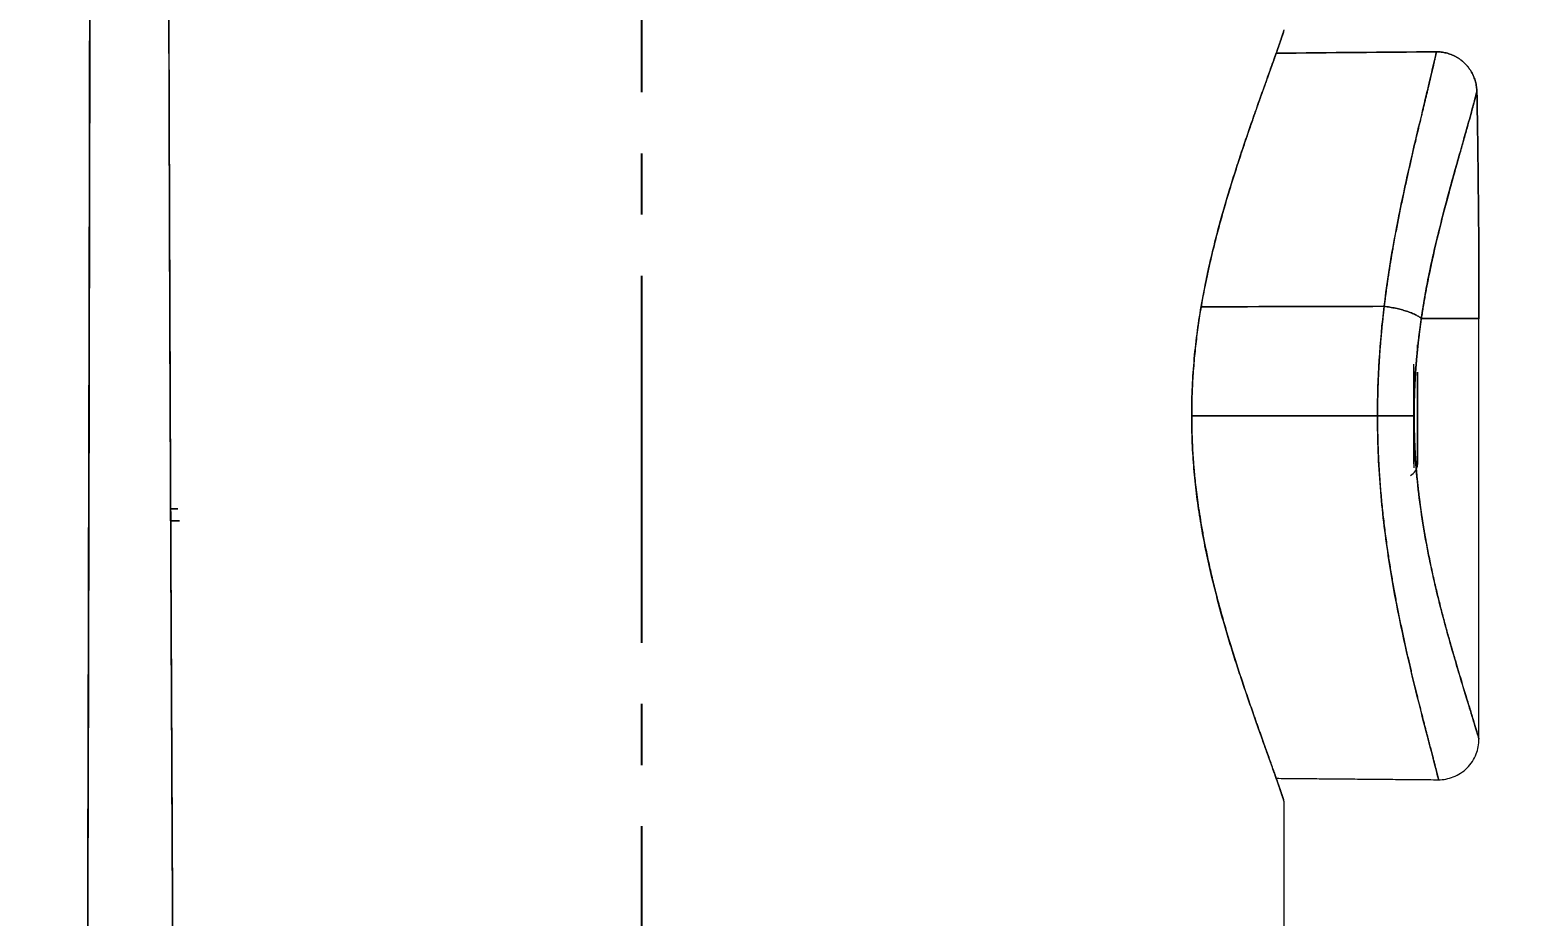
# Model space of a CAD drawing. Header units: inches. Extents: x 1105 to 1525, y -292 to 302.
# Drawn here: x 1429.94 to 1466.72, y -94.05 to -72.13 of the extents above; entities that cross this region are included whole.
import ezdxf

# ---------------------------------------------------------------- set-up
doc = ezdxf.new("R2010")
doc.units = ezdxf.units.IN
doc.header["$LTSCALE"] = 2.42
doc.header["$MEASUREMENT"] = 0
doc.header["$PDMODE"] = 3
doc.header["$PDSIZE"] = 0.3125
doc.linetypes.add('CENTER2', pattern=[1.125, 0.75, -0.125, 0.125, -0.125])
doc.layers.get('0').update_dxf_attribs({"linetype": 'CONTINUOUS'})
doc.layers.get('Defpoints').update_dxf_attribs({"linetype": 'CONTINUOUS'})
doc.layers.add('CENTER', color=1, linetype='CENTER2')
doc.layers.add('DIM', color=3, linetype='CONTINUOUS', lineweight=18)
doc.styles.get("Standard").update_dxf_attribs({"font": 'arial.ttf', "width": 0.8})
doc.dimstyles.new('ISO-25', dxfattribs={"dimtxt": 5, "dimasz": 2.5, "dimexe": 1.25, "dimexo": 0.625, "dimgap": 2, "dimtad": 1, "dimtih": 1, "dimtoh": 1, "dimdec": 1, "dimdsep": 46, "dimtxsty": 'Standard', "dimcen": 0, "dimclrd": 3, "dimclre": 3, "dimclrt": 4, "dimadec": 0, "dimazin": 0, "dimtfac": 1, "dimtdec": 1, "dimtmove": 0, "dimatfit": 3, "dimfxl": 1, "dimarcsym": 0})

# ---------------------------------------------------------------- blocks, each defined once
blk = doc.blocks.new('*D4')
at = {"layer": 'Defpoints', "color": 0, "transparency": 16777216}
for p in [(1466.72, 44.1), (1394.046, 27.986), (1372.047, -18.442), (1445.071, -26.779), (1445.071, -182.578)]:
    blk.add_point(p, dxfattribs=at)
at = {"layer": 'DIM', "color": 3, "lineweight": -2, "transparency": 16777216}
blk.add_line((1393.435, 27.851), (1352.963, 18.878), dxfattribs=at)
for start, end in [(195.57893, 227.01677), (235.77386, 266.92233)]:
    blk.add_arc((1445.071, 39.3), 93.094, start, end, dxfattribs=at)
at = {"layer": 'DIM', "color": 3, "transparency": 16777216}
for points in [[(1354.588, 14.095), (1356.205, 14.5), (1354.184, 19.148)], [(1440.095, -52.827), (1440.05, -54.493), (1445.071, -53.795)]]:
    blk.add_solid(points, dxfattribs=at)
at = {"layer": 'DIM', "color": 4, "transparency": 16777216, "insert": (1386.802, -33.304), "char_height": 5, "attachment_point": 5}
blk.add_mtext('77°', dxfattribs=at)
blk = doc.blocks.new('*D5')
at = {"layer": 'Defpoints', "color": 0, "transparency": 16777216}
for p in [(1398.948, 98.392), (1453.97, -172.568), (1384.677, -186.639)]:
    blk.add_point(p, dxfattribs=at)
at = {"layer": 'DIM', "color": 3, "lineweight": -2, "transparency": 16777216}
for p, q in [((1398.336, 98.268), (1328.43, 84.072)), ((1330.65, 79.421), (1356.242, -46.606)), ((1383.682, -181.739), (1358.091, -55.712)), ((1453.358, -172.693), (1383.452, -186.888))]:
    blk.add_line(p, q, dxfattribs=at)
at = {"layer": 'DIM', "color": 3, "transparency": 16777216}
for points in [[(1331.467, 79.587), (1329.833, 79.255), (1329.655, 84.321)], [(1384.499, -181.573), (1382.866, -181.905), (1384.677, -186.639)]]:
    blk.add_solid(points, dxfattribs=at)
at = {"layer": 'DIM', "color": 4, "transparency": 16777216, "insert": (1357.166, -51.159), "char_height": 5, "attachment_point": 5}
blk.add_mtext('276.5', dxfattribs=at)

msp = doc.modelspace()

# ---------------------------------------------------------------- linework, layer by layer
at = {"linetype": 'Continuous', "lineweight": 18, "extrusion": (0, 1, 0)}
for p, q in [((1465.774, -89.638), (1465.774, -79.278)), ((1464.253, -79.928), (1464.253, -79.928)), ((1463.774, -86.505), (1463.774, -86.503)), ((1460.957, -138.678), (1460.957, -91.223))]:
    msp.add_line(p, q, dxfattribs=at)
at = {"linetype": 'Continuous', "lineweight": 18}
msp.add_arc((1463.953, -82.881), 0.3, 294.5365, 0, dxfattribs=at)
for points, degree, knots in [([(1431.431, -51.681), (1431.441, -66.181), (1431.409, -80.68), (1431.347, -102.43), (1431.324, -109.679), (1431.293, -120.554), (1431.283, -124.179), (1431.27, -129.616), (1431.263, -132.335), (1431.258, -135.053), (1431.254, -136.866), (1431.252, -137.772), (1431.25, -138.678)], 3, [0, 0, 0, 0, 0.5, 0.5, 0.75, 0.75, 0.875, 0.875, 0.9375, 0.96875, 0.96875, 1, 1, 1, 1]), ([(1431.25, -138.678), (1431.25, -138.656), (1431.251, -138.602), (1431.251, -138.51), (1431.251, -138.393), (1431.251, -138.251), (1431.251, -138.084), (1431.251, -137.837), (1431.251, -137.514), (1431.251, -137), (1431.251, -136.352), (1431.252, -135.334), (1431.255, -134.036), (1431.258, -132.635), (1431.261, -131.265), (1431.265, -129.864), (1431.271, -128.158), (1431.276, -126.45), (1431.281, -124.827), (1431.286, -123.377), (1431.291, -121.886), (1431.295, -120.353), (1431.3, -118.779), (1431.305, -117.163), (1431.31, -115.506), (1431.315, -113.534), (1431.322, -111.065), (1431.331, -107.919), (1431.341, -104.19), (1431.353, -99.879), (1431.363, -96.014), (1431.372, -92.803), (1431.378, -90.456), (1431.384, -88.155), (1431.389, -85.9), (1431.394, -83.69), (1431.399, -81.525), (1431.404, -79.407), (1431.408, -77.333), (1431.412, -75.305), (1431.415, -73.323), (1431.419, -71.386), (1431.421, -69.495), (1431.424, -67.649), (1431.426, -65.849), (1431.428, -64.094), (1431.43, -62.385), (1431.431, -60.722), (1431.432, -59.104), (1431.433, -57.531), (1431.433, -56.004), (1431.433, -54.523), (1431.432, -53.087), (1431.432, -52.144), (1431.432, -51.681)], 3, [0, 0, 0, 0, 0.00078, 0.001843, 0.003189, 0.004819, 0.006732, 0.008929, 0.013361, 0.017857, 0.026661, 0.035715, 0.052934, 0.071429, 0.084045, 0.100155, 0.119759, 0.142857, 0.159051, 0.17572, 0.192864, 0.210484, 0.228579, 0.247149, 0.266194, 0.285714, 0.315176, 0.351336, 0.394193, 0.443748, 0.5, 0.527496, 0.554469, 0.580919, 0.606845, 0.632248, 0.657127, 0.681483, 0.705316, 0.728625, 0.751411, 0.773673, 0.795412, 0.816628, 0.837321, 0.857489, 0.877135, 0.896257, 0.914856, 0.932932, 0.950484, 0.967513, 0.984018, 1, 1, 1, 1]), ([(1433.689, -138.678), (1433.688, -138.479), (1433.687, -138.042), (1433.684, -137.332), (1433.681, -136.51), (1433.677, -135.576), (1433.673, -134.53), (1433.668, -133.373), (1433.663, -132.104), (1433.657, -130.723), (1433.65, -129.231), (1433.643, -127.627), (1433.635, -125.911), (1433.626, -124.083), (1433.617, -122.144), (1433.607, -120.093), (1433.598, -118.057), (1433.588, -116.032), (1433.577, -114.016), (1433.566, -111.88), (1433.554, -109.622), (1433.541, -107.244), (1433.527, -104.745), (1433.512, -102.126), (1433.497, -99.385), (1433.481, -96.408), (1433.463, -93.253), (1433.447, -89.981), (1433.431, -86.767), (1433.417, -83.61), (1433.404, -80.512), (1433.393, -77.471), (1433.384, -74.655), (1433.377, -72.075), (1433.371, -69.745), (1433.365, -67.511), (1433.361, -65.373), (1433.357, -63.33), (1433.354, -61.383), (1433.351, -59.532), (1433.349, -57.777), (1433.348, -56.117), (1433.346, -54.554), (1433.345, -53.086), (1433.344, -52.139), (1433.344, -51.681)], 3, [0, 0, 0, 0, 0.006881, 0.015047, 0.024497, 0.035231, 0.04725, 0.060552, 0.075139, 0.09101, 0.108165, 0.126605, 0.146328, 0.167336, 0.189628, 0.213205, 0.238066, 0.259847, 0.283018, 0.307576, 0.333524, 0.36086, 0.389584, 0.419697, 0.451199, 0.484089, 0.522367, 0.55998, 0.596928, 0.63321, 0.668828, 0.70378, 0.738067, 0.765948, 0.792729, 0.818409, 0.842988, 0.866467, 0.888845, 0.910123, 0.930299, 0.949376, 0.967351, 0.984226, 1, 1, 1, 1]), ([(1433.344, -51.681), (1433.344, -52.259), (1433.344, -53.421), (1433.345, -55.175), (1433.346, -56.948), (1433.348, -58.741), (1433.35, -60.553), (1433.353, -62.386), (1433.357, -64.238), (1433.36, -66.11), (1433.365, -68.002), (1433.37, -69.914), (1433.375, -71.846), (1433.381, -73.797), (1433.388, -75.769), (1433.395, -77.76), (1433.402, -79.77), (1433.41, -81.801), (1433.419, -83.852), (1433.428, -85.922), (1433.438, -88.012), (1433.448, -90.122), (1433.458, -92.252), (1433.47, -94.401), (1433.481, -96.491), (1433.492, -98.51), (1433.503, -100.449), (1433.513, -102.377), (1433.523, -104.295), (1433.533, -106.201), (1433.543, -108.097), (1433.553, -109.982), (1433.563, -111.856), (1433.572, -113.72), (1433.582, -115.572), (1433.591, -117.414), (1433.6, -119.245), (1433.609, -121.065), (1433.618, -122.875), (1433.626, -124.673), (1433.635, -126.461), (1433.643, -128.238), (1433.651, -130.005), (1433.659, -131.76), (1433.667, -133.505), (1433.674, -135.239), (1433.682, -136.962), (1433.687, -138.107), (1433.689, -138.678)], 3, [0, 0, 0, 0, 0.019925, 0.040078, 0.060459, 0.081068, 0.101904, 0.122968, 0.14426, 0.16578, 0.187528, 0.209503, 0.231706, 0.254137, 0.276796, 0.299682, 0.322796, 0.346138, 0.369708, 0.393506, 0.417531, 0.441785, 0.466266, 0.490975, 0.515911, 0.538323, 0.56061, 0.582773, 0.604812, 0.626728, 0.648519, 0.670186, 0.691729, 0.713149, 0.734444, 0.755615, 0.776663, 0.797586, 0.818385, 0.839061, 0.859612, 0.880039, 0.900343, 0.920522, 0.940578, 0.960509, 0.980317, 1, 1, 1, 1]), ([(1460.957, -91.223), (1460.957, -91.223), (1460.957, -91.223), (1460.957, -91.223), (1460.957, -91.222), (1460.957, -91.221), (1460.956, -91.22), (1460.956, -91.219), (1460.955, -91.217), (1460.955, -91.215), (1460.954, -91.213), (1460.953, -91.211), (1460.953, -91.208), (1460.952, -91.205), (1460.951, -91.202), (1460.95, -91.199), (1460.948, -91.195), (1460.947, -91.191), (1460.946, -91.187), (1460.944, -91.182), (1460.943, -91.178), (1460.941, -91.173), (1460.94, -91.168), (1460.938, -91.162), (1460.936, -91.157), (1460.934, -91.151), (1460.932, -91.145), (1460.93, -91.138), (1460.928, -91.132), (1460.925, -91.125), (1460.923, -91.118), (1460.92, -91.11), (1460.918, -91.103), (1460.915, -91.095), (1460.913, -91.087), (1460.91, -91.078), (1460.907, -91.07), (1460.904, -91.061), (1460.901, -91.052), (1460.898, -91.042), (1460.894, -91.033), (1460.891, -91.023), (1460.888, -91.012), (1460.884, -91.002), (1460.88, -90.991), (1460.877, -90.981), (1460.873, -90.969), (1460.869, -90.958), (1460.865, -90.946), (1460.861, -90.934), (1460.857, -90.922), (1460.853, -90.91), (1460.848, -90.897), (1460.844, -90.884), (1460.839, -90.871), (1460.835, -90.858), (1460.83, -90.844), (1460.825, -90.83), (1460.82, -90.816), (1460.795, -90.745), (1460.745, -90.603), (1460.659, -90.361), (1460.56, -90.083), (1460.448, -89.77), (1460.324, -89.421), (1460.213, -89.104), (1460.12, -88.838), (1460.05, -88.635), (1459.979, -88.428), (1459.908, -88.218), (1459.837, -88.004), (1459.765, -87.785), (1459.695, -87.563), (1459.624, -87.337), (1459.555, -87.107), (1459.486, -86.873), (1459.418, -86.636), (1459.352, -86.394), (1459.287, -86.148), (1459.224, -85.899), (1459.159, -85.631), (1459.093, -85.346), (1459.028, -85.044), (1458.968, -84.742), (1458.913, -84.438), (1458.863, -84.134), (1458.818, -83.829), (1458.779, -83.523), (1458.745, -83.217), (1458.718, -82.909), (1458.687, -82.474), (1458.666, -81.908), (1458.671, -81.212), (1458.708, -80.519), (1458.775, -79.827), (1458.873, -79.137), (1458.985, -78.519), (1459.101, -77.971), (1459.214, -77.493), (1459.335, -77.023), (1459.464, -76.561), (1459.6, -76.101), (1459.743, -75.646), (1459.888, -75.201), (1460.031, -74.775), (1460.18, -74.347), (1460.327, -73.925), (1460.47, -73.524), (1460.596, -73.171), (1460.706, -72.865), (1460.77, -72.684), (1460.803, -72.589), (1460.812, -72.563), (1460.821, -72.537), (1460.83, -72.512), (1460.838, -72.488), (1460.846, -72.465), (1460.854, -72.443), (1460.861, -72.421), (1460.869, -72.4), (1460.875, -72.38), (1460.882, -72.36), (1460.888, -72.342), (1460.894, -72.324), (1460.9, -72.307), (1460.905, -72.291), (1460.911, -72.276), (1460.915, -72.261), (1460.92, -72.247), (1460.924, -72.234), (1460.928, -72.222), (1460.932, -72.211), (1460.936, -72.2), (1460.939, -72.19), (1460.942, -72.181), (1460.945, -72.173), (1460.947, -72.165), (1460.949, -72.159), (1460.951, -72.153), (1460.953, -72.147), (1460.954, -72.143), (1460.955, -72.14), (1460.956, -72.137), (1460.957, -72.135), (1460.957, -72.134), (1460.957, -72.133), (1460.957, -72.133)], 3, [0, 0, 0, 0, 0.001593, 0.003188, 0.004785, 0.006383, 0.007982, 0.009584, 0.011186, 0.012791, 0.014396, 0.016003, 0.017612, 0.019221, 0.020832, 0.022445, 0.024058, 0.025673, 0.027288, 0.028905, 0.030523, 0.032141, 0.033761, 0.035382, 0.037003, 0.038625, 0.040249, 0.041872, 0.043497, 0.045122, 0.046747, 0.048374, 0.05, 0.051627, 0.053255, 0.054883, 0.056511, 0.058139, 0.059768, 0.061397, 0.063026, 0.064655, 0.066284, 0.067913, 0.069543, 0.071172, 0.072802, 0.074433, 0.076063, 0.077695, 0.079327, 0.080959, 0.082592, 0.084226, 0.085861, 0.087496, 0.089133, 0.09077, 0.092409, 0.094049, 0.115136, 0.135995, 0.156759, 0.177533, 0.198418, 0.219511, 0.229858, 0.240062, 0.250136, 0.260092, 0.269942, 0.279698, 0.289373, 0.298977, 0.308521, 0.318017, 0.327473, 0.336901, 0.346309, 0.355708, 0.365104, 0.376097, 0.386934, 0.397632, 0.408205, 0.418669, 0.429038, 0.439326, 0.44955, 0.459724, 0.469863, 0.492596, 0.515212, 0.537882, 0.560779, 0.584072, 0.607933, 0.625324, 0.642884, 0.660675, 0.678765, 0.697222, 0.717028, 0.736958, 0.757105, 0.777567, 0.802052, 0.826298, 0.850461, 0.874705, 0.899213, 0.902129, 0.905041, 0.90795, 0.910855, 0.913757, 0.916656, 0.919553, 0.922448, 0.925341, 0.928233, 0.931124, 0.934015, 0.936905, 0.939794, 0.942684, 0.945573, 0.948461, 0.951347, 0.954233, 0.957116, 0.959998, 0.962877, 0.965754, 0.968628, 0.971499, 0.974367, 0.977232, 0.980093, 0.98295, 0.985803, 0.988652, 0.991496, 0.994336, 0.99717, 1, 1, 1, 1]), ([(1460.942, -72.181), (1460.942, -72.181), (1460.941, -72.184), (1460.94, -72.188), (1460.938, -72.193), (1460.936, -72.199), (1460.934, -72.205), (1460.932, -72.211), (1460.93, -72.217), (1460.928, -72.224), (1460.925, -72.231), (1460.923, -72.238), (1460.921, -72.245), (1460.918, -72.253), (1460.915, -72.261), (1460.913, -72.269), (1460.91, -72.278), (1460.907, -72.286), (1460.904, -72.295), (1460.901, -72.305), (1460.897, -72.314), (1460.894, -72.324), (1460.891, -72.334), (1460.887, -72.344), (1460.884, -72.355), (1460.88, -72.366), (1460.876, -72.377), (1460.872, -72.388), (1460.868, -72.4), (1460.864, -72.412), (1460.86, -72.424), (1460.856, -72.436), (1460.852, -72.449), (1460.847, -72.462), (1460.843, -72.475), (1460.838, -72.488), (1460.833, -72.502), (1460.828, -72.516), (1460.823, -72.53), (1460.818, -72.545), (1460.813, -72.56), (1460.808, -72.575), (1460.803, -72.59), (1460.797, -72.606), (1460.792, -72.621), (1460.786, -72.638), (1460.78, -72.654), (1460.774, -72.671), (1460.768, -72.687), (1460.762, -72.705), (1460.756, -72.722), (1460.75, -72.74), (1460.744, -72.758), (1460.737, -72.776), (1460.731, -72.794), (1460.724, -72.813), (1460.717, -72.832), (1460.711, -72.851), (1460.704, -72.871), (1460.697, -72.891), (1460.689, -72.911), (1460.682, -72.931), (1460.675, -72.952), (1460.667, -72.972), (1460.66, -72.994), (1460.652, -73.015), (1460.645, -73.037), (1460.637, -73.059), (1460.629, -73.081), (1460.621, -73.103), (1460.613, -73.126), (1460.605, -73.149), (1460.596, -73.172), (1460.588, -73.196), (1460.579, -73.219), (1460.571, -73.243), (1460.562, -73.268), (1460.553, -73.292), (1460.545, -73.317), (1460.536, -73.342), (1460.527, -73.367), (1460.517, -73.393), (1460.508, -73.419), (1460.499, -73.445), (1460.49, -73.471), (1460.48, -73.497), (1460.471, -73.524), (1460.461, -73.551), (1460.451, -73.579), (1460.441, -73.606), (1460.431, -73.634), (1460.421, -73.662), (1460.411, -73.691), (1460.401, -73.719), (1460.391, -73.748), (1460.38, -73.777), (1460.37, -73.807), (1460.359, -73.836), (1460.349, -73.866), (1460.338, -73.896), (1460.327, -73.927), (1460.317, -73.957), (1460.306, -73.988), (1460.295, -74.019), (1460.284, -74.051), (1460.273, -74.082), (1460.261, -74.114), (1460.25, -74.146), (1460.239, -74.178), (1460.227, -74.211), (1460.216, -74.244), (1460.204, -74.277), (1460.193, -74.31), (1460.181, -74.344), (1460.135, -74.475), (1460.054, -74.71), (1459.934, -75.064), (1459.812, -75.435), (1459.688, -75.823), (1459.563, -76.228), (1459.441, -76.647), (1459.321, -77.081), (1459.206, -77.528), (1459.098, -77.988), (1459.017, -78.37), (1458.958, -78.669), (1458.919, -78.882), (1458.882, -79.1), (1458.847, -79.323), (1458.814, -79.55), (1458.784, -79.783), (1458.757, -80.019), (1458.733, -80.261), (1458.713, -80.507), (1458.696, -80.757), (1458.683, -81.01), (1458.674, -81.268), (1458.669, -81.529), (1458.669, -81.793), (1458.673, -82.06), (1458.682, -82.33), (1458.694, -82.553), (1458.706, -82.738), (1458.717, -82.893), (1458.733, -83.073), (1458.753, -83.279), (1458.779, -83.51), (1458.812, -83.764), (1458.852, -84.042), (1458.9, -84.343), (1458.957, -84.665), (1459.024, -85.007), (1459.101, -85.367), (1459.188, -85.744), (1459.286, -86.136), (1459.394, -86.539), (1459.512, -86.953), (1459.638, -87.373), (1459.771, -87.796), (1459.909, -88.218), (1460.05, -88.636), (1460.149, -88.923), (1460.208, -89.091), (1460.228, -89.147), (1460.247, -89.202), (1460.266, -89.257), (1460.285, -89.311), (1460.304, -89.364), (1460.323, -89.416), (1460.341, -89.468), (1460.359, -89.519), (1460.377, -89.57), (1460.395, -89.619), (1460.412, -89.668), (1460.429, -89.717), (1460.446, -89.764), (1460.463, -89.811), (1460.48, -89.857), (1460.496, -89.903), (1460.512, -89.947), (1460.527, -89.991), (1460.543, -90.034), (1460.558, -90.077), (1460.573, -90.119), (1460.588, -90.16), (1460.602, -90.2), (1460.616, -90.24), (1460.63, -90.278), (1460.643, -90.316), (1460.657, -90.354), (1460.67, -90.39), (1460.682, -90.426), (1460.695, -90.461), (1460.707, -90.495), (1460.719, -90.528), (1460.73, -90.561), (1460.742, -90.593), (1460.753, -90.624), (1460.763, -90.654), (1460.774, -90.684), (1460.784, -90.713), (1460.794, -90.741), (1460.803, -90.768), (1460.813, -90.794), (1460.821, -90.82), (1460.83, -90.845), (1460.838, -90.869), (1460.846, -90.892), (1460.854, -90.915), (1460.862, -90.937), (1460.869, -90.958), (1460.876, -90.978), (1460.882, -90.997), (1460.889, -91.016), (1460.895, -91.033), (1460.9, -91.05), (1460.906, -91.067), (1460.911, -91.082), (1460.916, -91.096), (1460.92, -91.11), (1460.925, -91.123), (1460.929, -91.135), (1460.932, -91.147), (1460.936, -91.157), (1460.939, -91.167), (1460.941, -91.173), (1460.942, -91.176)], 3, [0, 0, 0, 0, 0.000734, 0.002463, 0.004193, 0.005924, 0.007658, 0.009392, 0.011128, 0.012866, 0.014605, 0.016346, 0.018088, 0.019832, 0.021578, 0.023325, 0.025074, 0.026824, 0.028576, 0.030329, 0.032084, 0.033841, 0.035599, 0.037359, 0.03912, 0.040883, 0.042648, 0.044414, 0.046181, 0.04795, 0.049721, 0.051493, 0.053267, 0.055042, 0.056819, 0.058597, 0.060377, 0.062158, 0.063941, 0.065726, 0.067512, 0.069299, 0.071088, 0.072879, 0.074671, 0.076464, 0.078259, 0.080056, 0.081854, 0.083654, 0.085456, 0.087258, 0.089063, 0.090869, 0.092676, 0.094485, 0.096296, 0.098108, 0.099921, 0.101737, 0.103553, 0.105371, 0.107191, 0.109012, 0.110835, 0.112659, 0.114485, 0.116312, 0.118141, 0.119971, 0.121803, 0.123636, 0.125471, 0.127307, 0.129145, 0.130984, 0.132825, 0.134667, 0.136511, 0.138356, 0.140203, 0.142051, 0.143901, 0.145752, 0.147605, 0.149459, 0.151315, 0.153172, 0.155031, 0.156891, 0.158753, 0.160616, 0.162481, 0.164347, 0.166215, 0.168084, 0.169955, 0.171827, 0.1737, 0.175576, 0.177452, 0.17933, 0.181209, 0.18309, 0.184973, 0.186857, 0.188742, 0.190629, 0.192517, 0.194407, 0.196298, 0.198191, 0.200085, 0.20198, 0.203878, 0.222074, 0.24025, 0.258405, 0.276538, 0.294649, 0.312739, 0.330805, 0.348849, 0.366869, 0.384867, 0.392687, 0.400612, 0.408644, 0.416782, 0.425027, 0.433379, 0.441838, 0.450402, 0.459072, 0.467847, 0.476728, 0.485716, 0.494809, 0.504009, 0.513316, 0.52273, 0.532252, 0.536768, 0.54221, 0.548578, 0.555872, 0.564093, 0.57324, 0.583313, 0.594314, 0.606242, 0.619101, 0.632892, 0.647618, 0.66328, 0.67988, 0.697421, 0.715904, 0.735327, 0.755693, 0.777001, 0.799253, 0.80247, 0.805684, 0.808896, 0.812105, 0.815312, 0.818517, 0.821719, 0.824919, 0.828116, 0.831311, 0.834503, 0.837694, 0.840881, 0.844066, 0.847249, 0.850429, 0.853607, 0.856782, 0.859955, 0.863125, 0.866293, 0.869459, 0.872621, 0.875782, 0.87894, 0.882095, 0.885248, 0.888398, 0.891545, 0.89469, 0.897833, 0.900973, 0.90411, 0.907245, 0.910377, 0.913507, 0.916634, 0.919759, 0.922881, 0.926, 0.929117, 0.932231, 0.935343, 0.938452, 0.941558, 0.944662, 0.947763, 0.950861, 0.953957, 0.957051, 0.960141, 0.963229, 0.966315, 0.969397, 0.972477, 0.975555, 0.978629, 0.981701, 0.98477, 0.987836, 0.990899, 0.99396, 0.997018, 1, 1, 1, 1]), ([(1463.429, -78.972), (1463.538, -78.065), (1463.85, -76.36), (1464.335, -74.321), (1464.656, -72.988), (1464.722, -72.678), (1464.722, -72.678)], 3, [0, 0, 0, 0, 0.250004, 0.500002, 0.750001, 1, 1, 1, 1]), ([(1465.722, -73.66), (1465.722, -73.66), (1465.722, -73.66), (1465.722, -73.66), (1465.722, -73.661), (1465.721, -73.661), (1465.721, -73.663), (1465.721, -73.664), (1465.72, -73.665), (1465.72, -73.667), (1465.719, -73.669), (1465.719, -73.671), (1465.718, -73.674), (1465.718, -73.677), (1465.717, -73.68), (1465.716, -73.683), (1465.715, -73.686), (1465.714, -73.69), (1465.713, -73.694), (1465.712, -73.698), (1465.711, -73.703), (1465.71, -73.707), (1465.708, -73.712), (1465.707, -73.717), (1465.706, -73.723), (1465.704, -73.728), (1465.703, -73.734), (1465.701, -73.74), (1465.7, -73.747), (1465.698, -73.753), (1465.696, -73.76), (1465.694, -73.767), (1465.692, -73.775), (1465.69, -73.782), (1465.688, -73.79), (1465.686, -73.798), (1465.684, -73.807), (1465.682, -73.815), (1465.679, -73.824), (1465.677, -73.833), (1465.675, -73.842), (1465.672, -73.852), (1465.669, -73.862), (1465.667, -73.872), (1465.664, -73.882), (1465.661, -73.893), (1465.658, -73.903), (1465.655, -73.915), (1465.652, -73.926), (1465.649, -73.937), (1465.646, -73.949), (1465.643, -73.961), (1465.64, -73.973), (1465.636, -73.986), (1465.633, -73.999), (1465.629, -74.012), (1465.626, -74.025), (1465.622, -74.039), (1465.618, -74.052), (1465.598, -74.128), (1465.555, -74.283), (1465.48, -74.553), (1465.391, -74.869), (1465.289, -75.231), (1465.175, -75.632), (1465.054, -76.068), (1464.93, -76.531), (1464.84, -76.882), (1464.786, -77.098), (1464.769, -77.168), (1464.752, -77.239), (1464.734, -77.31), (1464.718, -77.381), (1464.701, -77.452), (1464.684, -77.523), (1464.668, -77.594), (1464.651, -77.666), (1464.635, -77.737), (1464.619, -77.809), (1464.603, -77.881), (1464.588, -77.953), (1464.572, -78.026), (1464.557, -78.098), (1464.542, -78.17), (1464.528, -78.243), (1464.513, -78.316), (1464.499, -78.389), (1464.485, -78.462), (1464.471, -78.535), (1464.458, -78.608), (1464.444, -78.681), (1464.431, -78.755), (1464.419, -78.829), (1464.406, -78.902), (1464.394, -78.976), (1464.382, -79.05), (1464.371, -79.124), (1464.359, -79.199), (1464.352, -79.248), (1464.348, -79.273)], 3, [0, 0, 0, 0, 0.004278, 0.008556, 0.012834, 0.017113, 0.021392, 0.025671, 0.02995, 0.03423, 0.038511, 0.042792, 0.047075, 0.051358, 0.055642, 0.059927, 0.064214, 0.068501, 0.07279, 0.077081, 0.081373, 0.085666, 0.089962, 0.094259, 0.098558, 0.102859, 0.107162, 0.111467, 0.115775, 0.120085, 0.124397, 0.128712, 0.133029, 0.13735, 0.141673, 0.145999, 0.150328, 0.15466, 0.158996, 0.163334, 0.167676, 0.172022, 0.176371, 0.180724, 0.185081, 0.189442, 0.193806, 0.198175, 0.202548, 0.206925, 0.211307, 0.215693, 0.220084, 0.224479, 0.22888, 0.233285, 0.237695, 0.24211, 0.246531, 0.250956, 0.313801, 0.376454, 0.43932, 0.502813, 0.567327, 0.630268, 0.692145, 0.753434, 0.761957, 0.770432, 0.778859, 0.78724, 0.795576, 0.803868, 0.812118, 0.820326, 0.828494, 0.836622, 0.844712, 0.852764, 0.860781, 0.868762, 0.876709, 0.884622, 0.892504, 0.900354, 0.908174, 0.915965, 0.923728, 0.931463, 0.939172, 0.946855, 0.954514, 0.962149, 0.969761, 0.977352, 0.984921, 0.99247, 1, 1, 1, 1]), ([(1464.348, -79.273), (1464.378, -79.072), (1464.41, -78.873), (1464.48, -78.483), (1464.517, -78.292), (1464.634, -77.729), (1464.719, -77.369), (1464.889, -76.686), (1464.975, -76.364), (1465.138, -75.764), (1465.216, -75.487), (1465.358, -74.984), (1465.422, -74.759), (1465.504, -74.465), (1465.53, -74.374), (1465.576, -74.209), (1465.617, -74.059), (1465.649, -73.94), (1465.676, -73.839), (1465.687, -73.796), (1465.713, -73.694), (1465.722, -73.66), (1465.722, -73.66)], 3, [0, 0, 0, 0, 0.0625, 0.0625, 0.125, 0.125, 0.25, 0.25, 0.375, 0.375, 0.5, 0.5, 0.625, 0.625, 0.6875, 0.6875, 0.75, 0.8125, 0.8125, 0.875, 0.875, 1, 1, 1, 1]), ([(1465.774, -79.278), (1465.774, -77.854), (1465.761, -75.981), (1465.73, -74.109), (1465.722, -73.66)], 3, [0, 0, 0, 0, 0.760104, 1, 1, 1, 1]), ([(1465.722, -73.66), (1465.73, -74.109), (1465.761, -75.981), (1465.774, -77.854), (1465.774, -79.278)], 3, [0, 0, 0, 0, 0.239896, 1, 1, 1, 1]), ([(1465.292, -75.219), (1465.29, -75.225), (1465.289, -75.231), (1465.216, -75.488), (1465.138, -75.766), (1464.974, -76.366), (1464.888, -76.689), (1464.718, -77.372), (1464.633, -77.732), (1464.478, -78.484), (1464.406, -78.875), (1464.348, -79.278)], 3, [0, 0, 0, 0, 0.00581, 0.00581, 0.254357, 0.254357, 0.502905, 0.502905, 0.751452, 0.751452, 1, 1, 1, 1]), ([(1464.348, -79.278), (1464.35, -79.264), (1464.353, -79.238), (1464.359, -79.198), (1464.365, -79.158), (1464.371, -79.119), (1464.378, -79.079), (1464.384, -79.039), (1464.39, -79), (1464.397, -78.96), (1464.403, -78.921), (1464.41, -78.881), (1464.416, -78.842), (1464.423, -78.803), (1464.43, -78.763), (1464.437, -78.724), (1464.444, -78.685), (1464.451, -78.645), (1464.458, -78.606), (1464.465, -78.567), (1464.472, -78.528), (1464.48, -78.489), (1464.487, -78.45), (1464.495, -78.411), (1464.502, -78.372), (1464.51, -78.333), (1464.518, -78.294), (1464.525, -78.255), (1464.533, -78.216), (1464.541, -78.177), (1464.549, -78.138), (1464.557, -78.099), (1464.565, -78.061), (1464.573, -78.022), (1464.581, -77.983), (1464.59, -77.945), (1464.598, -77.906), (1464.606, -77.868), (1464.615, -77.829), (1464.623, -77.791), (1464.632, -77.752), (1464.64, -77.714), (1464.649, -77.676), (1464.658, -77.637), (1464.667, -77.599), (1464.675, -77.561), (1464.684, -77.523), (1464.693, -77.485), (1464.702, -77.447), (1464.711, -77.409), (1464.72, -77.371), (1464.729, -77.333), (1464.738, -77.295), (1464.747, -77.257), (1464.757, -77.219), (1464.766, -77.181), (1464.775, -77.143), (1464.784, -77.106), (1464.794, -77.068), (1464.842, -76.875), (1464.929, -76.534), (1465.054, -76.07), (1465.175, -75.634), (1465.25, -75.366), (1465.287, -75.237)], 3, [0, 0, 0, 0, 0.008089, 0.016188, 0.024299, 0.032421, 0.040555, 0.0487, 0.056858, 0.065029, 0.073212, 0.081409, 0.089619, 0.097842, 0.10608, 0.114331, 0.122597, 0.130878, 0.139174, 0.147485, 0.155812, 0.164154, 0.172513, 0.180889, 0.189281, 0.19769, 0.206116, 0.21456, 0.223022, 0.231503, 0.240001, 0.248519, 0.257056, 0.265613, 0.274189, 0.282785, 0.291402, 0.300039, 0.308698, 0.317378, 0.326079, 0.334803, 0.343549, 0.352317, 0.361109, 0.369924, 0.378763, 0.387625, 0.396512, 0.405424, 0.414361, 0.423323, 0.432311, 0.441325, 0.450366, 0.459433, 0.468527, 0.477649, 0.486799, 0.495977, 0.6192, 0.743645, 0.87027, 1, 1, 1, 1]), ([(1463.429, -78.972), (1463.476, -78.978), (1463.523, -78.985), (1463.618, -79.001), (1463.665, -79.01), (1463.76, -79.03), (1463.807, -79.041), (1463.897, -79.065), (1463.941, -79.078), (1464.025, -79.105), (1464.065, -79.12), (1464.139, -79.15), (1464.173, -79.165), (1464.234, -79.196), (1464.262, -79.211), (1464.31, -79.242), (1464.331, -79.258), (1464.348, -79.273)], 3, [0, 0, 0, 0, 0.125, 0.125, 0.25, 0.25, 0.375, 0.375, 0.5, 0.5, 0.625, 0.625, 0.75, 0.75, 0.875, 0.875, 1, 1, 1, 1]), ([(1464.348, -79.273), (1464.331, -79.258), (1464.31, -79.242), (1464.262, -79.211), (1464.234, -79.196), (1464.173, -79.165), (1464.139, -79.15), (1464.065, -79.12), (1464.025, -79.105), (1463.941, -79.078), (1463.897, -79.065), (1463.807, -79.041), (1463.76, -79.03), (1463.665, -79.01), (1463.618, -79.001), (1463.523, -78.985), (1463.476, -78.978), (1463.429, -78.972)], 3, [0, 0, 0, 0, 0.125, 0.125, 0.25, 0.25, 0.375, 0.375, 0.5, 0.5, 0.625, 0.625, 0.75, 0.75, 0.875, 0.875, 1, 1, 1, 1]), ([(1464.348, -79.273), (1464.346, -79.287), (1464.342, -79.314), (1464.337, -79.355), (1464.331, -79.396), (1464.325, -79.437), (1464.32, -79.479), (1464.314, -79.52), (1464.309, -79.561), (1464.303, -79.602), (1464.298, -79.643), (1464.293, -79.685), (1464.288, -79.726), (1464.283, -79.767), (1464.278, -79.808), (1464.274, -79.85), (1464.269, -79.891), (1464.265, -79.932), (1464.26, -79.974), (1464.256, -80.015), (1464.252, -80.056), (1464.248, -80.098), (1464.244, -80.139), (1464.24, -80.18), (1464.236, -80.222), (1464.232, -80.263), (1464.229, -80.305), (1464.225, -80.346), (1464.222, -80.387), (1464.218, -80.429), (1464.215, -80.47), (1464.212, -80.512), (1464.209, -80.553), (1464.206, -80.595), (1464.204, -80.636), (1464.201, -80.678), (1464.198, -80.719), (1464.196, -80.761), (1464.194, -80.803), (1464.191, -80.844), (1464.189, -80.886), (1464.187, -80.927), (1464.185, -80.969), (1464.183, -81.011), (1464.182, -81.052), (1464.18, -81.094), (1464.179, -81.135), (1464.177, -81.177), (1464.176, -81.219), (1464.175, -81.261), (1464.174, -81.302), (1464.173, -81.344), (1464.172, -81.386), (1464.172, -81.427), (1464.171, -81.469), (1464.17, -81.511), (1464.17, -81.553), (1464.17, -81.595), (1464.17, -81.636), (1464.17, -81.664), (1464.17, -81.678)], 3, [0, 0, 0, 0, 0.017815, 0.035598, 0.053349, 0.071069, 0.088758, 0.106418, 0.124048, 0.141651, 0.159225, 0.176772, 0.194293, 0.211787, 0.229257, 0.246702, 0.264123, 0.281521, 0.298897, 0.31625, 0.333583, 0.350894, 0.368186, 0.385459, 0.402713, 0.419949, 0.437168, 0.45437, 0.471556, 0.488727, 0.505883, 0.523025, 0.540154, 0.55727, 0.574374, 0.591467, 0.608549, 0.625621, 0.642684, 0.659738, 0.676784, 0.693823, 0.710854, 0.72788, 0.7449, 0.761916, 0.778927, 0.795935, 0.81294, 0.829943, 0.846945, 0.863946, 0.880946, 0.897947, 0.914949, 0.931953, 0.94896, 0.965969, 0.982982, 1, 1, 1, 1]), ([(1465.774, -79.278), (1465.774, -79.277), (1465.763, -79.277), (1465.735, -79.277), (1465.713, -79.277), (1465.7, -79.277), (1465.655, -79.276), (1465.618, -79.276), (1465.551, -79.276), (1465.527, -79.276), (1465.475, -79.276), (1465.336, -79.275), (1465.15, -79.275), (1464.883, -79.274), (1464.786, -79.274), (1464.579, -79.273), (1464.467, -79.273), (1464.348, -79.273)], 3, [0, 0, 0, 0, 0.125, 0.1875, 0.1875, 0.25, 0.25, 0.375, 0.375, 0.4375, 0.4375, 0.5, 0.75, 0.75, 0.875, 0.875, 1, 1, 1, 1]), ([(1464.253, -80.025), (1464.253, -79.993), (1464.253, -79.969), (1464.253, -79.936), (1464.253, -79.928), (1464.253, -79.928), (1464.253, -79.936), (1464.253, -79.969), (1464.253, -79.993), (1464.253, -80.025)], 3, [0, 0, 0, 0, 0.25, 0.25, 0.5, 0.5, 0.75, 0.75, 1, 1, 1, 1]), ([(1464.165, -82.868), (1464.165, -82.836), (1464.165, -82.796), (1464.165, -82.702), (1464.165, -82.648), (1464.165, -82.529), (1464.165, -82.464), (1464.165, -82.324), (1464.165, -82.249), (1464.165, -82.093), (1464.165, -82.012), (1464.165, -81.847), (1464.165, -81.763), (1464.165, -81.594), (1464.165, -81.51), (1464.165, -81.344), (1464.165, -81.263), (1464.165, -81.108), (1464.165, -81.033), (1464.165, -80.893), (1464.165, -80.827), (1464.165, -80.708), (1464.165, -80.654), (1464.165, -80.561), (1464.165, -80.521), (1464.165, -80.456), (1464.165, -80.432), (1464.165, -80.409), (1464.165, -80.405), (1464.165, -80.401)], 3, [0, 0, 0, 0, 0.074915, 0.074915, 0.149848, 0.149848, 0.224781, 0.224781, 0.299715, 0.299715, 0.374648, 0.374648, 0.449582, 0.449582, 0.524515, 0.524515, 0.599448, 0.599448, 0.674382, 0.674382, 0.749315, 0.749315, 0.824249, 0.824249, 0.899182, 0.899182, 0.974115, 0.974115, 1, 1, 1, 1]), ([(1464.165, -80.488), (1464.165, -80.521), (1464.165, -80.561), (1464.165, -80.654), (1464.165, -80.708), (1464.165, -80.827), (1464.165, -80.893), (1464.165, -81.033), (1464.165, -81.108), (1464.165, -81.263), (1464.165, -81.344), (1464.165, -81.51), (1464.165, -81.594), (1464.165, -81.763), (1464.165, -81.847), (1464.165, -82.012), (1464.165, -82.093), (1464.165, -82.249), (1464.165, -82.324), (1464.165, -82.464), (1464.165, -82.529), (1464.165, -82.648), (1464.165, -82.702), (1464.165, -82.796), (1464.165, -82.836), (1464.165, -82.9), (1464.165, -82.925), (1464.165, -82.958), (1464.165, -82.966), (1464.165, -82.966)], 3, [0, 0, 0, 0, 0.071443, 0.071443, 0.142886, 0.142886, 0.214329, 0.214329, 0.285773, 0.285773, 0.357216, 0.357216, 0.428659, 0.428659, 0.500102, 0.500102, 0.571545, 0.571545, 0.642988, 0.642988, 0.714432, 0.714432, 0.785875, 0.785875, 0.857318, 0.857318, 0.928761, 0.928761, 1, 1, 1, 1]), ([(1464.253, -82.733), (1464.253, -82.733), (1464.253, -82.733), (1464.253, -82.72), (1464.253, -82.699), (1464.253, -82.645), (1464.253, -82.612), (1464.253, -82.534), (1464.253, -82.489), (1464.253, -82.389), (1464.253, -82.334), (1464.253, -82.217), (1464.253, -82.155), (1464.253, -82.025), (1464.253, -81.957), (1464.253, -81.819), (1464.253, -81.749), (1464.253, -81.608), (1464.253, -81.537), (1464.253, -81.399), (1464.253, -81.332), (1464.253, -81.202), (1464.253, -81.139), (1464.253, -81.022), (1464.253, -80.967), (1464.253, -80.868), (1464.253, -80.823), (1464.253, -80.745), (1464.253, -80.711), (1464.253, -80.657), (1464.253, -80.637), (1464.253, -80.609), (1464.253, -80.603), (1464.253, -80.603)], 3, [0, 0, 0, 0, 0, 0, 0.066667, 0.066667, 0.133333, 0.133333, 0.2, 0.2, 0.266667, 0.266667, 0.333333, 0.333333, 0.4, 0.4, 0.466667, 0.466667, 0.533333, 0.533333, 0.6, 0.6, 0.666667, 0.666667, 0.733333, 0.733333, 0.8, 0.8, 0.866667, 0.866667, 0.933333, 0.933333, 1, 1, 1, 1]), ([(1464.253, -82.881), (1464.253, -82.881), (1464.253, -82.375), (1464.253, -81.575), (1464.253, -80.818), (1464.253, -80.621)], 2, [0, 0, 0, 0.249564, 0.49971, 0.749855, 1, 1, 1]), ([(1464.253, -81.58), (1464.253, -81.646), (1464.253, -81.712), (1464.253, -81.844), (1464.253, -81.91), (1464.253, -82.038), (1464.253, -82.101), (1464.253, -82.223), (1464.253, -82.281), (1464.253, -82.392), (1464.253, -82.444), (1464.253, -82.542), (1464.253, -82.587), (1464.253, -82.668), (1464.253, -82.705), (1464.253, -82.768), (1464.253, -82.794), (1464.253, -82.837), (1464.253, -82.854), (1464.253, -82.875), (1464.253, -82.881), (1464.253, -82.881), (1464.253, -82.881), (1464.253, -82.881)], 3, [0, 0, 0, 0, 0.099932, 0.099932, 0.199914, 0.199914, 0.299896, 0.299896, 0.399878, 0.399878, 0.49986, 0.49986, 0.599842, 0.599842, 0.699824, 0.699824, 0.799806, 0.799806, 0.899788, 0.899788, 0.99977, 0.99977, 1, 1, 1, 1]), ([(1464.774, -90.678), (1464.774, -90.678), (1464.657, -90.197), (1464.124, -88.192), (1463.586, -85.728), (1463.314, -83.461), (1463.264, -82.273), (1463.264, -81.678)], 3, [0, 0, 0, 0, 0.249845, 0.499897, 0.749948, 0.874974, 1, 1, 1, 1]), ([(1465.774, -89.678), (1465.774, -89.679), (1465.773, -89.674), (1465.764, -89.643), (1465.754, -89.609), (1465.725, -89.509), (1465.706, -89.444), (1465.658, -89.284), (1465.629, -89.189), (1465.562, -88.97), (1465.524, -88.846), (1465.44, -88.573), (1465.394, -88.423), (1465.296, -88.098), (1465.244, -87.923), (1465.135, -87.551), (1465.078, -87.353), (1464.962, -86.938), (1464.903, -86.72), (1464.727, -86.039), (1464.612, -85.548), (1464.459, -84.769), (1464.412, -84.503), (1464.329, -83.959), (1464.292, -83.681), (1464.232, -83.118), (1464.209, -82.833), (1464.178, -82.257), (1464.17, -81.968), (1464.17, -81.678)], 3, [0, 0, 0, 0, 0.044659, 0.044659, 0.112897, 0.112897, 0.181136, 0.181136, 0.249375, 0.249375, 0.317613, 0.317613, 0.385852, 0.385852, 0.454091, 0.454091, 0.522329, 0.522329, 0.590568, 0.590568, 0.727045, 0.727045, 0.795284, 0.795284, 0.863523, 0.863523, 0.931761, 0.931761, 1, 1, 1, 1]), ([(1464.17, -81.678), (1464.17, -81.692), (1464.17, -81.718), (1464.17, -81.759), (1464.17, -81.799), (1464.17, -81.839), (1464.171, -81.879), (1464.171, -81.919), (1464.172, -81.96), (1464.173, -82), (1464.174, -82.04), (1464.175, -82.08), (1464.176, -82.12), (1464.177, -82.16), (1464.178, -82.2), (1464.179, -82.24), (1464.181, -82.28), (1464.182, -82.32), (1464.184, -82.36), (1464.186, -82.4), (1464.188, -82.44), (1464.189, -82.479), (1464.191, -82.519), (1464.194, -82.559), (1464.196, -82.599), (1464.198, -82.639), (1464.201, -82.679), (1464.203, -82.718), (1464.206, -82.758), (1464.208, -82.798), (1464.211, -82.837), (1464.214, -82.877), (1464.217, -82.917), (1464.22, -82.956), (1464.223, -82.996), (1464.227, -83.036), (1464.23, -83.075), (1464.234, -83.115), (1464.237, -83.154), (1464.241, -83.194), (1464.245, -83.233), (1464.248, -83.273), (1464.252, -83.312), (1464.256, -83.352), (1464.261, -83.391), (1464.265, -83.43), (1464.269, -83.47), (1464.273, -83.509), (1464.278, -83.549), (1464.283, -83.588), (1464.287, -83.627), (1464.292, -83.666), (1464.297, -83.706), (1464.302, -83.745), (1464.307, -83.784), (1464.312, -83.823), (1464.317, -83.863), (1464.322, -83.902), (1464.328, -83.941), (1464.333, -83.98), (1464.339, -84.019), (1464.344, -84.058), (1464.35, -84.097), (1464.356, -84.136), (1464.362, -84.175), (1464.368, -84.214), (1464.374, -84.253), (1464.38, -84.292), (1464.386, -84.331), (1464.392, -84.37), (1464.398, -84.409), (1464.405, -84.448), (1464.411, -84.487), (1464.418, -84.526), (1464.425, -84.564), (1464.431, -84.603), (1464.438, -84.642), (1464.445, -84.681), (1464.452, -84.719), (1464.459, -84.758), (1464.466, -84.797), (1464.473, -84.836), (1464.48, -84.874), (1464.488, -84.913), (1464.495, -84.952), (1464.503, -84.99), (1464.532, -85.143), (1464.586, -85.407), (1464.667, -85.773), (1464.751, -86.128), (1464.837, -86.472), (1464.925, -86.806), (1465.014, -87.129), (1465.103, -87.441), (1465.186, -87.726), (1465.262, -87.982), (1465.33, -88.211), (1465.394, -88.423), (1465.454, -88.62), (1465.51, -88.801), (1465.561, -88.967), (1465.607, -89.116), (1465.647, -89.25), (1465.677, -89.347), (1465.698, -89.416), (1465.711, -89.462), (1465.724, -89.504), (1465.735, -89.542), (1465.745, -89.575), (1465.753, -89.603), (1465.76, -89.627), (1465.766, -89.646), (1465.77, -89.66), (1465.773, -89.67), (1465.774, -89.675), (1465.774, -89.676), (1465.774, -89.676)], 3, [0, 0, 0, 0, 0.003095, 0.006189, 0.009282, 0.012373, 0.015463, 0.018552, 0.021641, 0.024728, 0.027815, 0.030901, 0.033987, 0.037073, 0.040158, 0.043243, 0.046328, 0.049414, 0.052499, 0.055585, 0.058671, 0.061757, 0.064845, 0.067933, 0.071021, 0.074111, 0.077202, 0.080294, 0.083387, 0.086482, 0.089578, 0.092676, 0.095776, 0.098877, 0.10198, 0.105086, 0.108193, 0.111303, 0.114415, 0.11753, 0.120647, 0.123767, 0.12689, 0.130015, 0.133144, 0.136276, 0.139411, 0.14255, 0.145692, 0.148838, 0.151987, 0.15514, 0.158297, 0.161458, 0.164623, 0.167793, 0.170967, 0.174145, 0.177328, 0.180516, 0.183708, 0.186906, 0.190108, 0.193315, 0.196528, 0.199746, 0.20297, 0.206199, 0.209434, 0.212675, 0.215922, 0.219174, 0.222433, 0.225698, 0.22897, 0.232248, 0.235532, 0.238824, 0.242122, 0.245427, 0.248739, 0.252058, 0.255384, 0.258718, 0.262059, 0.265408, 0.268765, 0.301982, 0.335272, 0.368743, 0.402508, 0.436687, 0.471401, 0.506778, 0.542949, 0.573979, 0.604781, 0.635425, 0.665986, 0.696539, 0.727164, 0.757961, 0.789035, 0.820499, 0.835926, 0.851357, 0.866802, 0.882258, 0.897721, 0.913185, 0.928647, 0.944101, 0.959544, 0.97497, 0.990376, 1, 1, 1, 1]), ([(1464.766, -90.678), (1464.897, -90.678), (1465.087, -90.643), (1465.325, -90.522), (1465.486, -90.39), (1465.618, -90.229), (1465.739, -89.991), (1465.774, -89.801), (1465.774, -89.669)], 3, [0, 0, 0, 0, 0.239261, 0.368248, 0.50003, 0.631807, 0.760783, 1, 1, 1, 1])]:
    msp.add_open_spline(points, degree=degree, knots=knots, dxfattribs=at)
for points, degree in [([(1431.373, -93.328), (1431.411, -79.446), (1431.44, -65.564), (1431.431, -51.681)], 3), ([(1460.76, -72.713), (1462.08, -72.701), (1463.401, -72.69), (1464.722, -72.678)], 3), ([(1464.722, -72.678), (1463.401, -72.69), (1462.08, -72.701), (1460.76, -72.713)], 3), ([(1458.924, -78.984), (1460.426, -78.98), (1461.928, -78.976), (1463.429, -78.972)], 3), ([(1463.429, -78.972), (1461.928, -78.976), (1460.426, -78.98), (1458.924, -78.984)], 3), ([(1463.264, -81.678), (1463.263, -80.759), (1463.325, -79.843), (1463.429, -78.972)], 3), ([(1464.348, -79.273), (1465.299, -79.275), (1465.774, -79.276), (1465.774, -79.278)], 3), ([(1464.253, -80.025), (1464.253, -79.926), (1464.253, -79.925)], 2), ([(1464.253, -80.603), (1464.253, -80.603), (1464.253, -81.232), (1464.253, -82.123), (1464.253, -82.439)], 2), ([(1463.264, -81.678), (1461.732, -81.678), (1460.201, -81.678), (1458.669, -81.678)], 3), ([(1458.669, -81.678), (1460.201, -81.678), (1461.732, -81.678), (1463.264, -81.678)], 3), ([(1462.188, -81.678), (1461.015, -81.678), (1459.843, -81.678), (1458.67, -81.678)], 3), ([(1458.67, -81.678), (1459.843, -81.678), (1461.015, -81.678), (1462.188, -81.678)], 3), ([(1461.253, -81.678), (1461.565, -81.678), (1461.876, -81.678), (1462.188, -81.678)], 3), ([(1433.594, -83.978), (1433.419, -83.978)], 1), ([(1433.419, -83.978), (1433.477, -83.978), (1433.536, -83.978), (1433.594, -83.978)], 3), ([(1433.419, -83.978), (1433.594, -83.978)], 1), ([(1433.594, -83.978), (1433.536, -83.978), (1433.477, -83.978), (1433.419, -83.978)], 3), ([(1433.42, -84.278), (1433.492, -84.278), (1433.564, -84.278), (1433.636, -84.278)], 3), ([(1433.636, -84.278), (1433.42, -84.278)], 1), ([(1460.759, -90.643), (1464.774, -90.678)], 1)]:
    msp.add_open_spline(points, degree=degree, dxfattribs=at)
for points, weights, knots in [([(1464.722, -72.678), (1464.722, -72.678), (1464.693, -72.817), (1464.543, -73.457), (1464.321, -74.379), (1464.101, -75.309), (1463.906, -76.179), (1463.709, -77.146), (1463.546, -78.089), (1463.461, -78.712), (1463.429, -78.972)], [0.999999986447, 0.999999986447, 0.999999986557, 0.999999987157, 0.999999988099, 0.999999989046, 0.999999989895, 0.999999990749, 0.999999991445, 0.999999991803, 0.999999991931], [0, 0, 0, 0, 0.160766, 0.350456, 0.518574, 0.619722, 0.721801, 0.825251, 0.928296, 1, 1, 1, 1]), ([(1463.429, -78.972), (1463.409, -79.145), (1463.35, -79.678), (1463.282, -80.58), (1463.264, -81.317), (1463.264, -81.678)], [1.00000135838, 1.00000134418, 1.0000013042, 1.00000125863, 1.00000124604, 1.0000012461], [0, 0, 0, 0, 0.198056, 0.60691, 1, 1, 1, 1]), ([(1464.17, -81.678), (1464.169, -81.357), (1464.19, -80.702), (1464.263, -79.9), (1464.326, -79.426), (1464.348, -79.273)], [0.999998322542, 0.999998322632, 0.999998305681, 0.999998244334, 0.99999819051, 0.999998171386], [0, 0, 0, 0, 0.393074, 0.80191, 1, 1, 1, 1]), ([(1462.188, -81.678), (1462.225, -81.678), (1462.261, -81.678), (1462.294, -81.678), (1462.364, -81.678), (1462.424, -81.678), (1462.457, -81.678)], [1.13704649688, 1.19178968586, 1.26293323973, 1.35047715848, 1.17493587629, 1.06533628461, 1.02167838344], [0, 0, 0, 0, 0.332759, 0.332759, 0.332759, 1, 1, 1, 1]), ([(1463.264, -81.678), (1463.264, -82.084), (1463.284, -82.811), (1463.372, -83.941), (1463.493, -84.92), (1463.662, -85.961), (1463.855, -86.943), (1464.078, -87.93), (1464.285, -88.776), (1464.465, -89.477), (1464.608, -90.025), (1464.707, -90.406), (1464.762, -90.63), (1464.774, -90.678), (1464.774, -90.678)], [0.999999998035, 0.999999998035, 0.999999998013, 0.99999999792, 0.999999997789, 0.999999997603, 0.999999997388, 0.999999997132, 0.99999999689, 0.999999996679, 0.999999996511, 0.999999996396, 0.999999996332, 0.999999996319, 0.999999996319], [0, 0, 0, 0, 0.085369, 0.152799, 0.242215, 0.302981, 0.396671, 0.487926, 0.577526, 0.66568, 0.752928, 0.839033, 0.918803, 1, 1, 1, 1])]:
    msp.add_rational_spline(points, weights, degree=3, knots=knots, dxfattribs=at)
for points, weights in [([(1465.722, -73.66), (1465.711, -73.083), (1465.299, -72.678), (1464.722, -72.678)], [1.00000137128, 0.809111410376, 0.80911094876, 0.999999986433]), ([(1464.722, -72.678), (1465.299, -72.678), (1465.711, -73.083), (1465.722, -73.66)], [0.999999986445, 0.809111278547, 0.809111740163, 1.00000137129]), ([(1463.756, -76.931), (1463.788, -76.767), (1463.82, -76.606), (1463.853, -76.448)], [1.00000160146, 1.00000162484, 1.00000164866, 1.00000167264]), ([(1462.457, -81.678), (1462.409, -81.678), (1462.309, -81.678), (1462.188, -81.678)], [1.0952053634, 0.975021351507, 0.968624495602, 1.07601479568]), ([(1464.17, -81.678), (1464, -81.678), (1463.663, -81.678), (1463.264, -81.678)], [0.999998322179, 0.89575091165, 0.895751470268, 0.999999998035]), ([(1463.264, -81.678), (1463.663, -81.678), (1464, -81.678), (1464.17, -81.678)], [0.999999997781, 0.895751469612, 0.895750911199, 0.999998322542])]:
    msp.add_rational_spline(points, weights, degree=3, dxfattribs=at)
at = {"layer": 'CENTER', "ltscale": 5}
msp.add_line((1445.071, -182.578), (1445.071, -26.779), dxfattribs=at)

# ---------------------------------------------------------------- dimensions: what is measured, and where the dimension line sits
at = {"layer": 'DIM'}
dim = msp.add_aligned_dim(p1=(1398.948, 98.392), p2=(1453.97, -172.568), distance=-70.707, dimstyle='ISO-25', override={"dimasz": 5, "dimtad": 0}, dxfattribs=at)
dim.commit()
dim.dimension.update_dxf_attribs({"geometry": '*D5', "text_midpoint": (1357.166, -51.159)})
dim = msp.add_angular_dim_2l(base=(1372.047, -18.442), line1=((1445.071, -182.578), (1445.071, -26.779)), line2=((1394.046, 27.986), (1466.72, 44.1)), dimstyle='ISO-25', override={"dimasz": 5, "dimtad": 0}, dxfattribs=at)
dim.commit()
dim.dimension.update_dxf_attribs({"geometry": '*D4', "text_midpoint": (1386.802, -33.304)})

doc.saveas('drawing.dxf')
